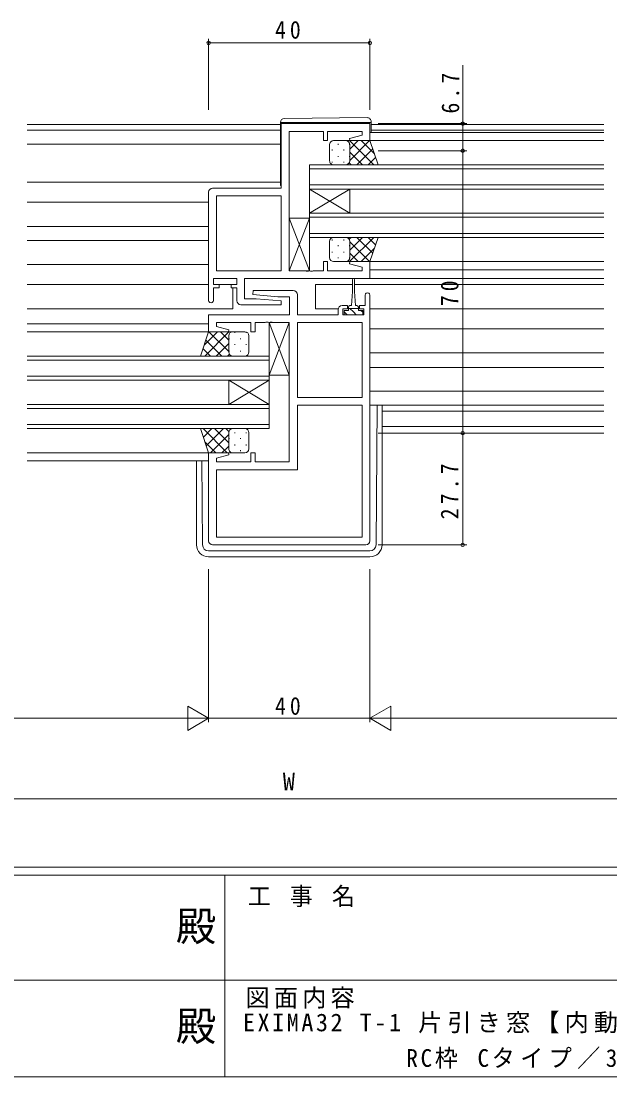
# Model space of a CAD drawing. Units: millimetres, scale not verified. Extents: x -594 to 539, y -420 to 386.
# Drawn here: x -90.5 to 55.5, y -420 to -158.3 of the extents above; entities that cross this region are included whole.
import ezdxf
from ezdxf.enums import TextEntityAlignment as Align

# ---------------------------------------------------------------- set-up
doc = ezdxf.new("R2010")
doc.units = ezdxf.units.MM
doc.header["$LTSCALE"] = 2
for name, color, linetype, lineweight in [('0-1_YKK_ZWAK', 7, 'Continuous', 9), ('0-3_YKK_11', 7, 'Continuous', 9), ('0-4_YKK_12', 2, 'Continuous', 9), ('0-5_YKK_13', 4, 'Continuous', 9), ('0-7_YKK_D', 6, 'Continuous', 9)]:
    doc.layers.add(name, color=color, linetype=linetype, lineweight=lineweight)
doc.layers.add('0-2_USER1', color=7, linetype='Continuous')
doc.styles.add('ＭＳ ゴシック', font='')
doc.styles.get('ＭＳ ゴシック').set_extended_font_data('MS Gothic')

msp = doc.modelspace()

# ---------------------------------------------------------------- linework, layer by layer
at = {"layer": '0-1_YKK_ZWAK'}
for p, q in [((510, -368), (-590, -368)), ((456, -370), (-590, -370)), ((-40, -370), (-40, -420)), ((-222, -395.999), (-38, -395.999)), ((-38, -395.999), (146, -395.999)), ((-590, -420), (456, -420))]:
    msp.add_line(p, q, dxfattribs=at)
at = {"layer": '0-3_YKK_11'}
for p, q in [((-25.984, -183.706), (-3.984, -183.706)), ((-25.984, -199.706), (-25.984, -183.706)), ((-15.484, -185.636), (-23.984, -185.636)), ((-23.984, -185.636), (-23.984, -220.176)), ((-15.484, -187.906), (-15.484, -185.636)), ((-14.484, -185.636), (-14.484, -187.906)), ((-5.914, -185.636), (-14.484, -185.636)), ((-5.914, -186.554), (-5.914, -185.636)), ((-3.984, -183.706), (-3.984, -187.906)), ((-14.484, -187.906), (-15.484, -187.906)), ((-9.014, -187.384), (-5.914, -186.554)), ((-8.945, -187.906), (-9.014, -187.384)), ((-3.984, -187.906), (-8.945, -187.906)), ((-43.984, -227.506), (-43.984, -200.706)), ((-42.984, -199.706), (-25.984, -199.706)), ((-42.054, -201.636), (-25.984, -201.636)), ((-42.054, -220.176), (-42.054, -201.636)), ((-25.984, -201.636), (-25.984, -220.176)), ((-25.984, -201.636), (-25.984, -220.176)), ((-15.484, -217.906), (-14.484, -217.906)), ((-15.484, -220.176), (-15.484, -217.906)), ((-14.484, -217.906), (-14.484, -220.176)), ((-9.014, -218.429), (-8.945, -217.906)), ((-5.914, -219.259), (-9.014, -218.429)), ((-8.945, -217.906), (-3.984, -217.906)), ((-5.914, -220.176), (-5.914, -219.259)), ((-3.984, -217.906), (-3.984, -222.106)), ((-42.784, -222.106), (-42.784, -223.606)), ((-36.984, -222.106), (-42.784, -222.106)), ((-25.984, -220.176), (-42.054, -220.176)), ((-36.984, -223.606), (-36.984, -222.106)), ((-35.054, -222.106), (-35.054, -227.106)), ((-3.984, -222.106), (-35.054, -222.106)), ((-23.984, -220.176), (-19.943, -220.176)), ((-19.943, -220.176), (-19.759, -220.296)), ((-19.759, -220.296), (-19.209, -220.296)), ((-19.209, -220.296), (-19.026, -220.176)), ((-19.026, -220.176), (-18.943, -220.176)), ((-18.943, -220.176), (-18.759, -220.296)), ((-18.759, -220.296), (-18.209, -220.296)), ((-18.209, -220.296), (-18.026, -220.176)), ((-18.026, -220.176), (-15.484, -220.176)), ((-14.484, -220.176), (-5.914, -220.176)), ((-42.784, -223.606), (-41.384, -223.606)), ((-42.784, -224.406), (-42.784, -227.506)), ((-41.384, -224.406), (-42.784, -224.406)), ((-41.384, -223.606), (-41.384, -224.406)), ((-38.384, -223.606), (-36.984, -223.606)), ((-38.384, -224.406), (-38.384, -223.606)), ((-36.984, -224.406), (-38.384, -224.406)), ((-36.984, -227.606), (-36.984, -224.406)), ((-35.054, -227.106), (-32.178, -227.106)), ((-33.004, -226.063), (-32.963, -225.106)), ((-26.791, -226.606), (-33.004, -226.063)), ((-32.963, -225.106), (-22.984, -225.106)), ((-32.178, -227.106), (-25.964, -227.65)), ((-23.914, -226.606), (-26.791, -226.606)), ((-25.964, -227.65), (-26.006, -228.606)), ((-23.914, -231.106), (-23.914, -226.606)), ((-21.984, -226.106), (-21.984, -231.106)), ((-5.184, -228.806), (-5.184, -226.206)), ((-3.984, -226.206), (-3.984, -287.106)), ((-26.006, -228.606), (-35.984, -228.606)), ((-11.884, -231.106), (-11.884, -229.806)), ((-10.884, -228.806), (-9.584, -228.806)), ((-10.684, -229.606), (-10.684, -231.106)), ((-9.584, -229.606), (-10.684, -229.606)), ((-9.584, -228.806), (-9.584, -229.606)), ((-6.584, -228.806), (-5.184, -228.806)), ((-6.584, -229.606), (-6.584, -228.806)), ((-5.484, -229.606), (-6.584, -229.606)), ((-5.484, -231.106), (-5.484, -229.606)), ((-43.984, -231.106), (-23.914, -231.106)), ((-43.984, -235.306), (-43.984, -231.106)), ((-29.759, -232.916), (-29.943, -233.036)), ((-29.209, -232.916), (-29.759, -232.916)), ((-29.026, -233.036), (-29.209, -232.916)), ((-28.759, -232.916), (-28.943, -233.036)), ((-28.209, -232.916), (-28.759, -232.916)), ((-28.026, -233.036), (-28.209, -232.916)), ((-21.984, -231.106), (-11.884, -231.106)), ((-10.684, -231.106), (-5.484, -231.106)), ((-39.024, -235.306), (-43.984, -235.306)), ((-42.054, -233.036), (-42.054, -233.954)), ((-33.484, -233.036), (-42.054, -233.036)), ((-42.054, -233.954), (-38.955, -234.784)), ((-38.955, -234.784), (-39.024, -235.306)), ((-33.484, -235.306), (-33.484, -233.036)), ((-32.484, -235.306), (-33.484, -235.306)), ((-32.484, -233.036), (-32.484, -235.306)), ((-29.943, -233.036), (-32.484, -233.036)), ((-28.943, -233.036), (-29.026, -233.036)), ((-23.984, -233.036), (-28.026, -233.036)), ((-23.984, -267.576), (-23.984, -233.036)), ((-21.984, -233.036), (-5.914, -233.036)), ((-21.984, -251.576), (-21.984, -233.036)), ((-5.914, -233.036), (-5.914, -251.576)), ((-5.914, -233.036), (-5.914, -251.576)), ((-5.914, -251.576), (-21.984, -251.576)), ((-21.984, -253.506), (-5.914, -253.506)), ((-21.984, -269.506), (-21.984, -253.506)), ((-5.914, -253.506), (-5.914, -286.176)), ((-43.984, -265.306), (-39.024, -265.306)), ((-43.984, -287.106), (-43.984, -265.306)), ((-38.955, -265.829), (-42.054, -266.659)), ((-42.054, -266.659), (-42.054, -267.576)), ((-39.024, -265.306), (-38.955, -265.829)), ((-33.484, -265.306), (-32.484, -265.306)), ((-33.484, -267.576), (-33.484, -265.306)), ((-32.484, -265.306), (-32.484, -267.576)), ((-42.054, -267.576), (-33.484, -267.576)), ((-42.054, -269.506), (-21.984, -269.506)), ((-42.054, -286.176), (-42.054, -269.506)), ((-32.484, -267.576), (-23.984, -267.576)), ((-5.914, -286.176), (-42.054, -286.176)), ((-5.914, -286.176), (-42.054, -286.176)), ((-4.984, -288.106), (-42.984, -288.106))]:
    msp.add_line(p, q, dxfattribs=at)
for centre, radius, start, end in [((-42.984, -200.706), 1, 90, 179.99998), ((-43.384, -227.506), 0.6, 179.99998, 0), ((-35.984, -227.606), 1, 180, 269.99998), ((-22.984, -226.106), 1, 0, 89.99998), ((-4.584, -226.206), 0.6, 359.99998, 180), ((-10.884, -229.806), 1, 90, 179.99998), ((-42.984, -287.106), 1, 180, 269.99998), ((-4.984, -287.106), 1, 270, 359.99998)]:
    msp.add_arc(centre, radius, start, end, dxfattribs=at)
at = {"layer": '0-4_YKK_12'}
for p, q in [((-26.184, -183.906), (-88.984, -183.906)), ((-26.184, -185.306), (-88.984, -185.306)), ((-3.684, -183.906), (54.016, -183.906)), ((-3.684, -185.306), (54.016, -185.306)), ((-3.984, -185.906), (54.016, -185.906)), ((-3.984, -187.906), (54.016, -187.906)), ((-26.184, -188.806), (-88.984, -188.806)), ((-18.984, -193.906), (54.016, -193.906)), ((-18.984, -199.906), (-18.984, -193.906)), ((-18.984, -194.906), (54.016, -194.906)), ((-26.184, -198.206), (-88.984, -198.206)), ((-18.984, -198.906), (54.016, -198.906)), ((-18.984, -199.906), (54.016, -199.906)), ((-18.984, -205.906), (-8.984, -199.906)), ((-18.984, -199.906), (-8.984, -205.906)), ((-18.984, -199.906), (-18.984, -205.906)), ((-8.984, -199.906), (-8.984, -205.906)), ((-43.984, -203.206), (-88.984, -203.206)), ((-18.984, -205.906), (54.016, -205.906)), ((-18.984, -211.906), (-18.984, -205.906)), ((-43.984, -209.16), (-88.984, -209.16)), ((-18.984, -206.906), (54.016, -206.906)), ((-18.984, -210.906), (54.016, -210.906)), ((-18.984, -211.906), (54.016, -211.906)), ((-43.984, -212.653), (-88.984, -212.653)), ((-43.984, -218.606), (-88.984, -218.606)), ((-4.484, -217.906), (54.016, -217.906)), ((-4.484, -222.106), (54.016, -222.106)), ((-3.984, -219.906), (54.016, -219.906)), ((-43.984, -223.606), (-88.984, -223.606)), ((-42.484, -223.606), (-38.084, -223.606)), ((-37.984, -224.406), (-37.984, -229.606)), ((-17.484, -223.606), (-8.334, -223.606)), ((-17.484, -223.606), (-17.484, -229.606)), ((-7.834, -223.606), (54.016, -223.606)), ((-37.984, -229.606), (-88.984, -229.606)), ((-17.484, -229.606), (-11.864, -229.606)), ((-3.984, -229.606), (54.016, -229.606)), ((-43.984, -233.306), (-88.984, -233.306)), ((-43.74, -235.306), (-88.984, -235.306)), ((-3.984, -234.606), (54.016, -234.606)), ((-3.984, -240.494), (54.016, -240.494)), ((-28.984, -241.306), (-88.984, -241.306)), ((-28.984, -242.306), (-88.984, -242.306)), ((-28.984, -241.306), (-28.984, -247.306)), ((-3.984, -244.119), (54.016, -244.119)), ((-28.984, -246.306), (-88.984, -246.306)), ((-28.984, -247.306), (-88.984, -247.306)), ((-28.984, -253.306), (-38.984, -247.306)), ((-28.984, -247.306), (-38.984, -253.306)), ((-38.984, -247.306), (-38.984, -253.306)), ((-28.984, -247.306), (-28.984, -253.306)), ((-3.984, -250.006), (54.016, -250.006)), ((-28.984, -253.306), (-88.984, -253.306)), ((-28.984, -253.306), (-28.984, -259.306)), ((-28.984, -254.306), (-88.984, -254.306)), ((-0.984, -255.006), (54.016, -255.006)), ((-28.984, -258.306), (-88.984, -258.306)), ((-0.984, -258.776), (54.016, -258.776)), ((-28.984, -259.306), (-88.984, -259.306)), ((-0.984, -260.406), (54.016, -260.406)), ((-43.484, -265.306), (-88.984, -265.306)), ((-43.984, -267.306), (-88.984, -267.306))]:
    msp.add_line(p, q, dxfattribs=at)
at = {"layer": '0-5_YKK_13'}
for p, q in [((-4.693, -182.219), (-25.193, -182.398)), ((-26.184, -183.398), (-26.184, -183.406)), ((-26.184, -183.406), (-26.184, -183.706)), ((-26.184, -183.406), (-25.689, -183.406)), ((-26.184, -198.706), (-26.184, -183.706)), ((-3.684, -183.706), (-3.684, -183.406)), ((-3.684, -183.706), (-3.684, -185.906)), ((-12.984, -187.906), (-9.984, -187.906)), ((-3.984, -187.906), (-9.984, -187.906)), ((-9.749, -187.934), (-9.721, -187.906)), ((-9.016, -187.906), (-3.016, -193.906)), ((-8.984, -192.827), (-4.064, -187.906)), ((-8.984, -189.998), (-6.893, -187.906)), ((-6.188, -187.906), (-2.883, -191.211)), ((-1.984, -193.906), (-3.984, -187.906)), ((-13.984, -192.906), (-13.984, -188.906)), ((-13.319, -190.141), (-13.319, -190.341)), ((-11.904, -188.726), (-11.904, -188.926)), ((-10.489, -190.141), (-10.489, -190.341)), ((-9.074, -188.726), (-9.074, -188.926)), ((-8.984, -188.906), (-8.984, -192.906)), ((-8.984, -188.906), (-8.984, -192.906)), ((-8.984, -190.767), (-5.845, -193.906)), ((-7.236, -193.906), (-3.297, -189.968)), ((-13.319, -193.171), (-13.319, -193.371)), ((-11.904, -191.756), (-11.904, -191.956)), ((-10.489, -193.171), (-10.489, -193.371)), ((-9.139, -193.441), (-8.673, -193.906)), ((-9.074, -191.756), (-9.074, -191.956)), ((-4.407, -193.906), (-2.59, -192.089)), ((-9.984, -193.906), (-12.984, -193.906)), ((-9.984, -193.906), (-1.984, -193.906)), ((-23.984, -207.176), (-18.984, -207.176)), ((-23.984, -220.176), (-23.984, -207.176)), ((-18.984, -207.176), (-23.984, -220.176)), ((-18.984, -220.176), (-23.984, -207.176)), ((-18.984, -207.176), (-18.984, -220.176)), ((-9.984, -211.906), (-12.984, -211.906)), ((-9.984, -211.906), (-1.984, -211.906)), ((-9.139, -212.372), (-8.673, -211.906)), ((-9.016, -217.906), (-3.016, -211.906)), ((-8.984, -215.046), (-5.845, -211.906)), ((-7.236, -211.906), (-3.297, -215.845)), ((-4.407, -211.906), (-2.59, -213.724)), ((-1.984, -211.906), (-3.984, -217.906)), ((-13.984, -212.906), (-13.984, -216.906)), ((-13.319, -212.641), (-13.319, -212.441)), ((-11.904, -214.056), (-11.904, -213.856)), ((-10.489, -212.641), (-10.489, -212.441)), ((-9.074, -214.056), (-9.074, -213.856)), ((-8.984, -216.906), (-8.984, -212.906)), ((-8.984, -216.906), (-8.984, -212.906)), ((-8.984, -212.986), (-4.064, -217.906)), ((-6.188, -217.906), (-2.883, -214.601)), ((-13.319, -215.671), (-13.319, -215.471)), ((-11.904, -217.086), (-11.904, -216.886)), ((-10.489, -215.671), (-10.489, -215.471)), ((-9.074, -217.086), (-9.074, -216.886)), ((-8.984, -215.815), (-6.893, -217.906)), ((-12.984, -217.906), (-9.984, -217.906)), ((-3.984, -217.906), (-9.984, -217.906)), ((-9.749, -217.878), (-9.721, -217.906)), ((-18.984, -220.176), (-23.984, -220.176)), ((-8.334, -225.306), (-8.334, -222.356)), ((-7.834, -222.356), (-7.834, -225.306)), ((-8.334, -225.306), (-8.584, -228.806)), ((-7.834, -225.306), (-7.584, -228.806)), ((-10.384, -230.006), (-9.334, -230.006)), ((-10.384, -231.106), (-10.384, -230.006)), ((-9.334, -229.206), (-9.334, -230.006)), ((-9.334, -229.506), (-6.834, -229.506)), ((-8.084, -230.383), (-8.961, -229.506)), ((-8.584, -228.806), (-8.934, -228.806)), ((-7.234, -228.806), (-7.584, -228.806)), ((-6.834, -230.006), (-6.834, -229.206)), ((-6.834, -230.006), (-5.784, -230.006)), ((-5.784, -230.438), (-6.216, -230.006)), ((-5.784, -230.006), (-5.784, -231.106)), ((-9.606, -231.106), (-10.384, -230.328)), ((-5.784, -231.106), (-10.384, -231.106)), ((-7.361, -231.106), (-8.084, -230.383)), ((-45.984, -241.306), (-43.984, -235.306)), ((-41.781, -235.306), (-45.086, -238.611)), ((-38.953, -235.306), (-44.953, -241.306)), ((-43.984, -235.306), (-37.984, -235.306)), ((-38.984, -240.227), (-43.904, -235.306)), ((-38.984, -237.398), (-41.076, -235.306)), ((-38.22, -235.335), (-38.248, -235.306)), ((-34.984, -235.306), (-37.984, -235.306)), ((-37.479, -235.341), (-37.479, -235.541)), ((-34.649, -235.364), (-34.649, -235.541)), ((-28.984, -233.036), (-23.984, -233.036)), ((-28.984, -246.036), (-28.984, -233.036)), ((-23.984, -233.036), (-28.984, -246.036)), ((-23.984, -246.036), (-28.984, -233.036)), ((-23.984, -233.036), (-23.984, -246.036)), ((-40.733, -241.306), (-44.671, -237.368)), ((-38.984, -236.306), (-38.984, -240.306)), ((-38.984, -236.306), (-38.984, -240.306)), ((-38.894, -236.956), (-38.894, -237.156)), ((-36.064, -236.956), (-36.064, -237.156)), ((-33.984, -240.306), (-33.984, -236.306)), ((-43.561, -241.306), (-45.379, -239.489)), ((-38.984, -238.167), (-42.124, -241.306)), ((-38.894, -239.986), (-38.894, -240.186)), ((-37.479, -238.371), (-37.479, -238.571)), ((-36.064, -239.986), (-36.064, -240.186)), ((-34.649, -238.371), (-34.649, -238.571)), ((-37.984, -241.306), (-45.984, -241.306)), ((-38.83, -240.841), (-39.296, -241.306)), ((-37.984, -241.306), (-34.984, -241.306)), ((-23.984, -246.036), (-28.984, -246.036)), ((-3.984, -253.506), (54.016, -253.506)), ((-3.984, -253.506), (-3.684, -253.506)), ((-2.473, -288.116), (-2.2, -253.506)), ((-0.985, -253.506), (-0.985, -288.104)), ((-45.984, -259.306), (-43.984, -265.306)), ((-37.984, -259.306), (-45.984, -259.306)), ((-39.353, -265.306), (-45.353, -259.306)), ((-43.161, -259.306), (-45.279, -261.424)), ((-40.333, -259.306), (-44.571, -263.545)), ((-38.984, -260.786), (-43.505, -265.306)), ((-38.984, -262.846), (-42.524, -259.306)), ((-38.951, -260.051), (-39.696, -259.306)), ((-38.984, -264.306), (-38.984, -260.306)), ((-38.984, -264.306), (-38.984, -260.306)), ((-38.894, -261.856), (-38.894, -261.656)), ((-37.984, -259.306), (-34.984, -259.306)), ((-37.479, -260.441), (-37.479, -260.241)), ((-36.064, -261.856), (-36.064, -261.656)), ((-34.649, -260.441), (-34.649, -260.241)), ((-33.984, -260.306), (-33.984, -264.306)), ((-42.181, -265.306), (-44.886, -262.601)), ((-38.984, -263.615), (-40.676, -265.306)), ((-37.479, -263.471), (-37.479, -263.271)), ((-34.649, -263.471), (-34.649, -263.271)), ((-43.984, -265.306), (-37.984, -265.306)), ((-38.894, -264.721), (-38.894, -264.686)), ((-34.984, -265.306), (-37.984, -265.306)), ((-36.064, -264.886), (-36.064, -264.686)), ((-46.985, -267.306), (-46.985, -288.104)), ((-45.497, -288.116), (-45.661, -267.306)), ((-3.973, -289.604), (-43.997, -289.604)), ((-3.985, -291.104), (-43.985, -291.104))]:
    msp.add_line(p, q, dxfattribs=at)
msp.add_lwpolyline([(-25.689, -183.406), (-4.189, -183.406), (-3.684, -183.406), (-3.684, -183.219)], dxfattribs=at)
for centre, radius, start, end in [((-25.184, -183.398), 1, 90.5, 180), ((-4.684, -183.219), 1, 0, 90.5), ((-12.984, -188.906), 1, 89.99989, 179.99989), ((-9.984, -188.906), 1, 359.99989, 89.99989), ((-9.984, -188.906), 1, 359.99989, 89.99989), ((-12.984, -192.906), 1, 179.99989, 269.99989), ((-9.984, -192.906), 1, 269.99989, 359.99989), ((-9.984, -192.906), 1, 269.99989, 359.99989), ((-25.684, -198.706), 0.5, 180, 233.13016), ((-12.984, -212.906), 1, 90.00009, 180.00009), ((-9.984, -212.906), 1, 0.00009, 90.00009), ((-9.984, -212.906), 1, 0.00009, 90.00009), ((-12.984, -216.906), 1, 180.00009, 270.00009), ((-9.984, -216.906), 1, 270.00009, 0.00009), ((-9.984, -216.906), 1, 270.00009, 0.00009), ((-8.084, -222.356), 0.25, 0, 180), ((-8.934, -229.206), 0.4, 90, 180), ((-7.234, -229.206), 0.4, 0, 90), ((-37.984, -236.306), 1, 90.00009, 180.00009), ((-37.984, -236.306), 1, 90.00009, 180.00009), ((-34.984, -236.306), 1, 0.00009, 90.00009), ((-37.984, -240.306), 1, 180.00009, 270.00009), ((-37.984, -240.306), 1, 180.00009, 270.00009), ((-34.984, -240.306), 1, 270.00009, 0.00009), ((-37.984, -260.306), 1, 89.99989, 179.99989), ((-37.984, -260.306), 1, 89.99989, 179.99989), ((-34.984, -260.306), 1, 359.99989, 89.99989), ((-37.984, -264.306), 1, 179.99989, 269.99989), ((-37.984, -264.306), 1, 179.99989, 269.99989), ((-34.984, -264.306), 1, 269.99989, 359.99989), ((-43.985, -288.104), 3, 180, 270), ((-43.997, -288.104), 1.5, 180.45232, 270), ((-3.985, -288.104), 3, 270, 0), ((-3.973, -288.104), 1.5, 270, 359.54767)]:
    msp.add_arc(centre, radius, start, end, dxfattribs=at)
at = {"layer": '0-7_YKK_D'}
for p, q in [((-43.984, -180.319), (-43.984, -162.706)), ((-3.984, -163.706), (-43.984, -163.706)), ((-3.984, -180.319), (-3.984, -162.706)), ((19.015, -183.706), (19.015, -169.206)), ((-1.984, -183.706), (20.015, -183.706)), ((19.015, -190.406), (19.015, -183.706)), ((-1.984, -190.406), (20.015, -190.406)), ((19.015, -190.406), (19.015, -260.406)), ((-1.984, -260.406), (20.015, -260.406)), ((19.015, -260.406), (19.015, -288.106)), ((-1.984, -288.106), (20.015, -288.106)), ((-43.984, -294.104), (-43.984, -332.104)), ((-43.984, -294.104), (-43.984, -332.104)), ((-3.984, -294.104), (-3.984, -332.104)), ((-3.984, -294.104), (-3.984, -332.104)), ((-49.181, -328.104), (-49.181, -334.104)), ((-43.984, -331.104), (-49.181, -328.104)), ((-3.984, -331.104), (1.212, -328.104)), ((1.212, -334.104), (1.212, -328.104)), ((-187.984, -331.104), (-49.984, -331.104)), ((-43.984, -331.104), (-54.377, -331.104)), ((-43.984, -331.104), (-49.181, -334.104)), ((-43.984, -331.104), (-3.984, -331.104)), ((-3.984, -331.104), (6.408, -331.104)), ((-3.984, -331.104), (1.212, -334.104)), ((2.016, -331.104), (140.016, -331.104)), ((139.016, -351.104), (-186.984, -351.104))]:
    msp.add_line(p, q, dxfattribs=at)
for centre in [(-43.984, -163.706), (-3.984, -163.706), (19.015, -183.706), (19.015, -190.406), (19.015, -190.406), (19.015, -260.406), (19.015, -260.406), (19.015, -288.106)]:
    msp.add_circle(centre, 0.425, dxfattribs=at)

# ---------------------------------------------------------------- texts
at = {"layer": '0-1_YKK_ZWAK', "color": 3, "style": 'ＭＳ ゴシック'}
for p in [(-52.117, -388.509), (-52.117, -413.254)]:
    msp.add_text('殿', height=7.331, dxfattribs=at).set_placement(p, align=Align.BOTTOM_LEFT)
at = {"layer": '0-1_YKK_ZWAK', "char_height": 4.399, "attachment_point": 7, "style": 'ＭＳ ゴシック'}
for s, insert in [('\\T1.22;\\W0.95;工\\~事\\~名', (-34.268, -377.904)), ('\\T1.17;図面内容', (-34.832, -403.069))]:
    msp.add_mtext(s, dxfattribs=dict(at, insert=insert))
at = {"layer": '0-2_USER1', "char_height": 4.399, "attachment_point": 7, "style": 'ＭＳ ゴシック'}
for s, insert in [('\\T1.21;EXIMA32\\~T-1\\~片引き窓【内動タイプ・フラット下枠仕様】', (-35.481, -409.213)), ('\\T1.24;\\W0.95;RC枠\\~Cタイプ／30mm溝幅', (5.053, -418.035))]:
    msp.add_mtext(s, dxfattribs=dict(at, insert=insert))
at = {"layer": '0-7_YKK_D', "color": 7, "style": 'ＭＳ ゴシック'}
msp.add_text('W', height=4.399, dxfattribs=at).set_placement((-25.584, -350.304), align=Align.BOTTOM_LEFT)
at = {"layer": '0-7_YKK_D', "color": 7, "char_height": 4.399, "attachment_point": 7, "style": 'ＭＳ ゴシック'}
for insert in [(-27.504, -162.706), (-27.504, -330.304)]:
    msp.add_mtext('\\T1.36;\\W0.9;40', dxfattribs=dict(at, insert=insert))
at = {"layer": '0-7_YKK_D', "color": 7, "char_height": 4.399, "attachment_point": 7, "rotation": 90, "style": 'ＭＳ ゴシック'}
for s, insert in [('\\T1.38;\\W0.9;6.7', (18.215, -181.206)), ('\\T1.36;\\W0.9;70', (18.015, -228.926)), ('\\T1.38;\\W0.9;27.7', (18.015, -281.776))]:
    msp.add_mtext(s, dxfattribs=dict(at, insert=insert))

doc.saveas('drawing.dxf')
